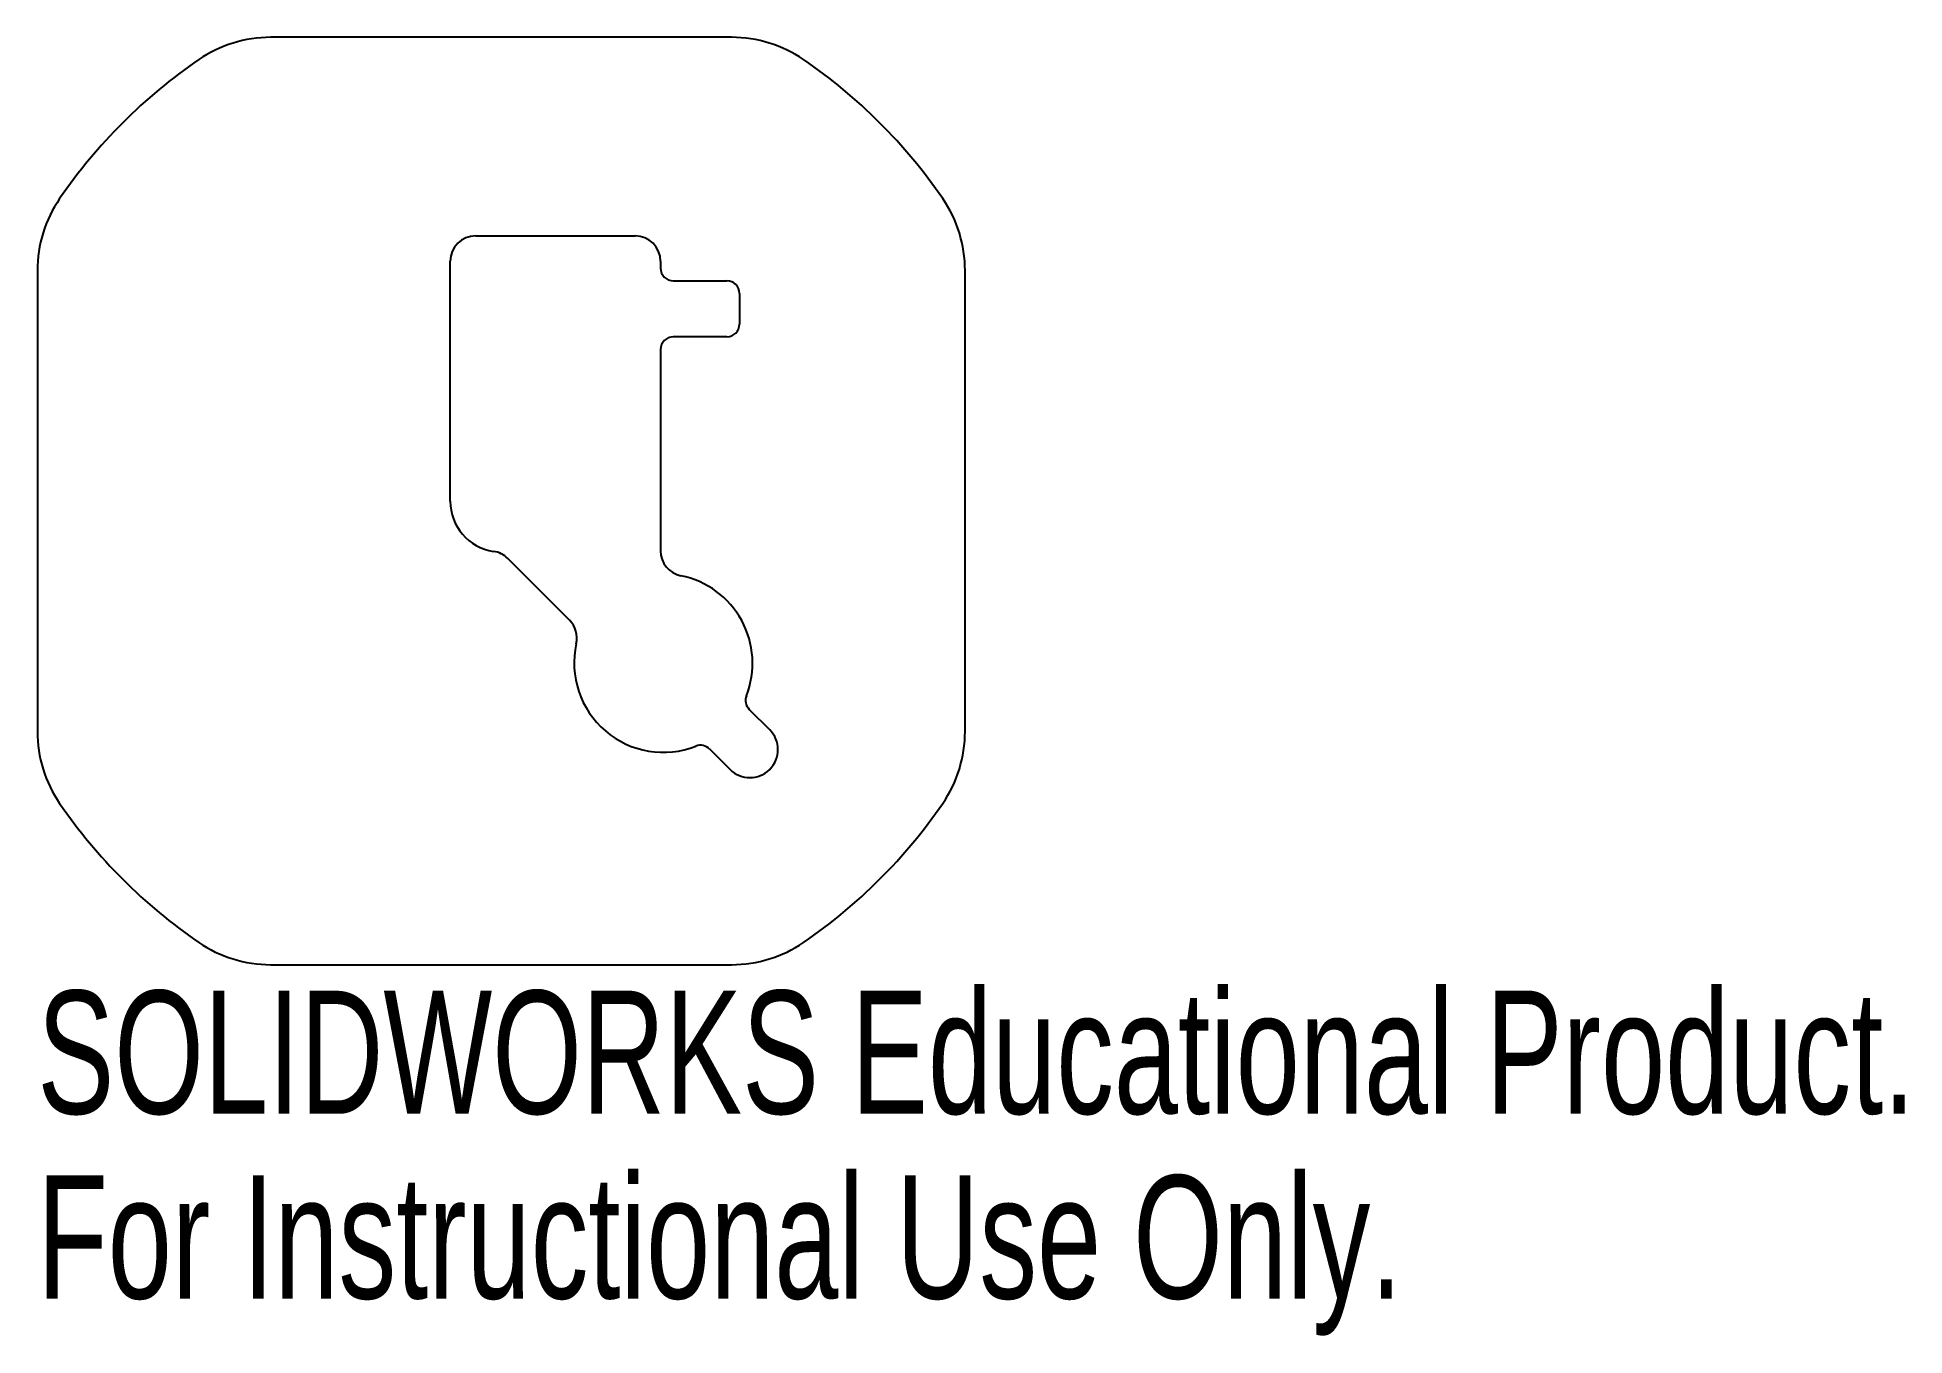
# Model space of a CAD drawing. Header units: millimetres. Extents: x -18.2 to 55.1, y -32.8 to 18.2.
import ezdxf

# ---------------------------------------------------------------- set-up
doc = ezdxf.new("R2010")
doc.units = ezdxf.units.MM
doc.styles.add('SLDTEXTSTYLE0', font='TXT', dxfattribs={"width": 0.7})

msp = doc.modelspace()

# ---------------------------------------------------------------- linework, layer by layer
at = {"color": 7, "linetype": 'Continuous', "lineweight": 25}
for p, q in [((9.042, 18.2), (-9.042, 18.2)), ((-1, 10.408), (5.252, 10.408)), ((-18.2, 9.042), (-18.2, -9.042)), ((-2, 0), (-2, 9.408)), ((6.252, 9.408), (6.252, 9.144)), ((18.2, -9.042), (18.2, 9.042)), ((6.752, 8.644), (8.852, 8.644)), ((9.352, 8.144), (9.352, 6.944)), ((6.252, 5.944), (6.252, -1.953)), ((8.852, 6.444), (6.752, 6.444)), ((2.679, -4.679), (0.259, -2.259)), ((9.734, -8.178), (10.536, -8.98)), ((8.178, -9.734), (8.98, -10.536)), ((-9.042, -18.2), (9.042, -18.2))]:
    msp.add_line(p, q, dxfattribs=at)
for centre, radius, start, end in [((-9.042, 13.2), 5, 90, 124.41151), ((9.042, 13.2), 5, 55.58849, 90), ((0, 0), 21, 124.41151, 145.58849), ((0, 0), 21, 34.41151, 55.58849), ((-13.2, 9.042), 5, 145.58849, 180), ((13.2, 9.042), 5, 0, 34.41151), ((-1, 9.408), 1, 90, 180), ((5.252, 9.408), 1, 0, 90), ((6.752, 9.144), 0.5, 180, 270), ((8.852, 8.144), 0.5, 0, 90), ((8.852, 6.944), 0.5, 270, 0), ((6.752, 5.944), 0.5, 90, 180), ((0, 0), 2, 180, 261.41505), ((-0.448, -2.966), 1, 45, 81.41505), ((7.252, -1.953), 1, 180, 258.61278), ((6.364, -6.364), 3.5, 338.57818, 78.61278), ((1.972, -5.386), 1, 347.44515, 45), ((6.364, -6.364), 3.5, 167.44515, 291.42182), ((10.088, -7.825), 0.5, 158.57818, 225), ((-13.2, -9.042), 5, 180, 214.41151), ((9.758, -9.758), 1.1, 225, 45), ((13.2, -9.042), 5, 325.58849, 0), ((7.825, -10.088), 0.5, 45, 111.42182), ((0, 0), 21, 214.41151, 235.58849), ((0, 0), 21, 304.41151, 325.58849), ((-9.042, -13.2), 5, 235.58849, 270), ((9.042, -13.2), 5, 270, 304.41151)]:
    msp.add_arc(centre, radius, start, end, dxfattribs=at)

# ---------------------------------------------------------------- texts
at = {"color": 7, "linetype": 'Continuous', "char_height": 4.83362, "attachment_point": 1, "style": 'SLDTEXTSTYLE0'}
for s, insert in [('SOLIDWORKS Educational Product.', (-18.2, -19.22)), ('For Instructional Use Only.', (-18.2, -26.47))]:
    msp.add_mtext(s, dxfattribs=dict(at, insert=insert))

doc.saveas('drawing.dxf')
